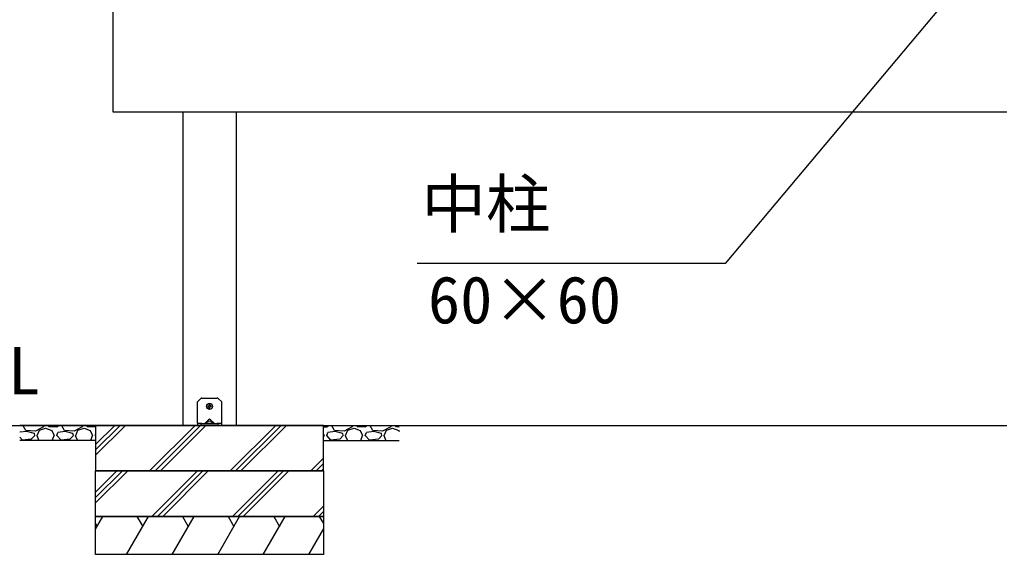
# Model space of a CAD drawing. Units: millimetres, scale not verified. Extents: x -4375 to 4375, y -6502 to 6475.
# Drawn here: x -2086 to -795, y 78 to 783 of the extents above; entities that cross this region are included whole.
import ezdxf
from ezdxf.enums import TextEntityAlignment as Align

# ---------------------------------------------------------------- set-up
doc = ezdxf.new("R2010")
doc.units = ezdxf.units.MM
doc.header["$LTSCALE"] = 30
for name, color, linetype in [('0-1_USER1', 3, 'Continuous'), ('0-2_YKK_13', 4, 'Continuous'), ('0-3_YKK_A1', 4, 'Continuous'), ('0-4_YKK_D', 6, 'Continuous')]:
    doc.layers.add(name, color=color, linetype=linetype)
doc.styles.add('ＭＳ ゴシック', font='')
doc.styles.get('ＭＳ ゴシック').set_extended_font_data('MS Gothic')

msp = doc.modelspace()

# ---------------------------------------------------------------- linework, layer by layer
at = {"layer": '0-2_YKK_13'}
for p, q in [((-1845.75, 284.2), (-1825.4, 284.2)), ((-1851.58, 279.2), (-1847.16, 283.61)), ((-1851.58, 251.2), (-1851.58, 279.2)), ((-1837.82, 273.7), (-1836.71, 273.72)), ((-1837.82, 272.7), (-1836.71, 272.68)), ((-1836.71, 273.72), (-1836.2, 273.82)), ((-1836.71, 272.68), (-1836.2, 272.58)), ((-1836.1, 274.34), (-1836.2, 273.82)), ((-1836.1, 272.06), (-1836.2, 272.58)), ((-1836.08, 275.44), (-1836.1, 274.34)), ((-1836.08, 270.96), (-1836.1, 272.06)), ((-1835.08, 275.44), (-1835.06, 274.34)), ((-1835.08, 270.96), (-1835.06, 272.06)), ((-1835.06, 274.34), (-1834.96, 273.82)), ((-1835.06, 272.06), (-1834.96, 272.58)), ((-1834.44, 273.72), (-1834.96, 273.82)), ((-1834.44, 272.68), (-1834.96, 272.58)), ((-1833.33, 273.7), (-1834.44, 273.72)), ((-1833.33, 272.7), (-1834.44, 272.68)), ((-1823.99, 283.61), (-1819.58, 279.2)), ((-1819.58, 251.2), (-1819.58, 279.2)), ((-1851.58, 251.2), (-1851.58, 250.7)), ((-1851.58, 250.7), (-1851.58, 248.2)), ((-1847.16, 250.7), (-1851.58, 250.7)), ((-1851.58, 248.2), (-1847.16, 248.2)), ((-1845.75, 250.7), (-1847.16, 250.7)), ((-1847.16, 250.7), (-1847.16, 248.2)), ((-1847.16, 248.2), (-1845.75, 248.2)), ((-1845.75, 250.7), (-1825.4, 250.7)), ((-1845.75, 248.2), (-1825.4, 248.2)), ((-1841.48, 251.2), (-1837.02, 255.66)), ((-1839.58, 251.62), (-1839.58, 251.2)), ((-1832.08, 250.7), (-1839.08, 250.7)), ((-1834.13, 255.66), (-1829.68, 251.2)), ((-1831.58, 251.62), (-1831.58, 251.2)), ((-1823.99, 250.7), (-1825.4, 250.7)), ((-1825.4, 248.2), (-1823.99, 248.2)), ((-1823.99, 248.2), (-1823.99, 250.7)), ((-1823.99, 248.2), (-1819.58, 248.2)), ((-1819.58, 250.7), (-1819.58, 251.2))]:
    msp.add_line(p, q, dxfattribs=at)
msp.add_lwpolyline([(-1819.58, 248.2), (-1819.58, 250.7), (-1823.99, 250.7)], dxfattribs=at)
msp.add_circle((-1835.58, 273.2), 4, dxfattribs=at)
for centre, radius, start, end in [((-1845.75, 282.2), 2, 90, 135), ((-1825.4, 282.2), 2, 45, 90), ((-1835.58, 273.2), 2.3, 167.44414, 192.55586), ((-1835.58, 273.2), 2.3, 77.44414, 102.55586), ((-1835.58, 273.2), 2.3, 347.44414, 12.55586), ((-1835.58, 273.2), 2.3, 257.44414, 282.55586), ((-1838.58, 251.62), 1, 126.03188, 180), ((-1839.08, 251.2), 0.5, 180, 270), ((-1835.58, 247.5), 6.1, 53.96812, 126.03188), ((-1832.08, 251.2), 0.5, 270, 0), ((-1832.58, 251.62), 1, 0, 53.96812)]:
    msp.add_arc(centre, radius, start, end, dxfattribs=at)
for centre, major_axis, ratio, start_param, end_param in [((-1840.98, 251.2), (-0.688, -0.425), 0.381966, 5.2659633, 6.8367597), ((-1835.58, 252.77), (0, -3.54), 0.707107, 2.5261129, 3.7570724), ((-1830.18, 251.2), (-0.688, 0.425), 0.381966, 2.5880183, 4.1588146)]:
    msp.add_ellipse(centre, major_axis=major_axis, ratio=ratio, start_param=start_param, end_param=end_param, dxfattribs=at)
at = {"layer": '0-3_YKK_A1'}
for p, q in [((-1963, 803.2), (-1963, 661.2)), ((-1870.58, 661.2), (-1870.58, 248.2)), ((-1870.58, 661.2), (-1870.58, 248.2)), ((-1800.58, 661.2), (-1800.58, 248.2)), ((-2186.58, 248.2), (1914, 248.2)), ((-1985.58, 248.2), (-2085.58, 248.2)), ((-2085.58, 247.67), (-2084.89, 248.2)), ((-2081, 247.63), (-2080.48, 248.2)), ((-2077.44, 241.53), (-2081, 247.63)), ((-2054.07, 246.1), (-2064.74, 240.52)), ((-2053.47, 248.2), (-2054.07, 246.1)), ((-2048.14, 248.2), (-2047.47, 246.61)), ((-2047.47, 246.61), (-2036.8, 246.1)), ((-2036.8, 246.1), (-2034.09, 248.2)), ((-2030.2, 247.63), (-2029.68, 248.2)), ((-2026.64, 241.53), (-2030.2, 247.63)), ((-2003.27, 246.1), (-2013.94, 240.52)), ((-2002.67, 248.2), (-2003.27, 246.1)), ((-1997.34, 248.2), (-1996.67, 246.61)), ((-1996.67, 246.61), (-1986, 246.1)), ((-1986, 246.1), (-1985.58, 246.43)), ((-1985.58, 223.16), (-1960.53, 248.2)), ((-1985.58, 216.08), (-1953.46, 248.2)), ((-1985.58, 209.01), (-1946.39, 248.2)), ((-1914.47, 188.2), (-1854.47, 248.2)), ((-1907.39, 188.2), (-1847.39, 248.2)), ((-1900.32, 188.2), (-1840.32, 248.2)), ((-1870.66, 248.2), (-1800.5, 248.2)), ((-1808.4, 188.2), (-1748.4, 248.2)), ((-1801.33, 188.2), (-1741.33, 248.2)), ((-1794.26, 188.2), (-1734.26, 248.2)), ((-1685.58, 248.2), (-1585.58, 248.2)), ((-1685.58, 246.31), (-1681.2, 246.1)), ((-1681.2, 246.1), (-1678.49, 248.2)), ((-1674.6, 247.63), (-1674.08, 248.2)), ((-1671.04, 241.53), (-1674.6, 247.63)), ((-1647.67, 246.1), (-1658.34, 240.52)), ((-1647.07, 248.2), (-1647.67, 246.1)), ((-1641.74, 248.2), (-1641.07, 246.61)), ((-1641.07, 246.61), (-1630.4, 246.1)), ((-1630.4, 246.1), (-1627.69, 248.2)), ((-1623.8, 247.63), (-1623.28, 248.2)), ((-1620.24, 241.53), (-1623.8, 247.63)), ((-1596.87, 246.1), (-1607.54, 240.52)), ((-1596.27, 248.2), (-1596.87, 246.1)), ((-1590.94, 248.2), (-1590.27, 246.61)), ((-1590.27, 246.61), (-1585.58, 246.39)), ((-2076.42, 240.01), (-2085.58, 239.04)), ((-2082.01, 228.83), (-2085.58, 232.72)), ((-2064.74, 240.52), (-2077.44, 241.53)), ((-2066.26, 237.47), (-2076.42, 240.01)), ((-2065.76, 234.93), (-2070.33, 229.85)), ((-2065.76, 234.93), (-2066.26, 237.47)), ((-2063.22, 234.93), (-2060.33, 228.2)), ((-2062.71, 234.93), (-2059.66, 242.04)), ((-2059.66, 242.04), (-2051.53, 244.58)), ((-2051.53, 244.58), (-2043.4, 241.53)), ((-2043.4, 241.53), (-2040.36, 234.93)), ((-2042.76, 228.2), (-2040.36, 234.93)), ((-2036.8, 234.93), (-2035.28, 238.99)), ((-2031.21, 228.83), (-2036.8, 234.93)), ((-2025.62, 240.01), (-2035.28, 238.99)), ((-2013.94, 240.52), (-2026.64, 241.53)), ((-2015.46, 237.47), (-2025.62, 240.01)), ((-2014.96, 234.93), (-2019.53, 229.85)), ((-2014.96, 234.93), (-2015.46, 237.47)), ((-2012.42, 234.93), (-2009.53, 228.2)), ((-2011.91, 234.93), (-2008.86, 242.04)), ((-2008.86, 242.04), (-2000.73, 244.58)), ((-2000.73, 244.58), (-1992.6, 241.53)), ((-1992.6, 241.53), (-1989.56, 234.93)), ((-1991.96, 228.2), (-1989.56, 234.93)), ((-1986, 234.93), (-1985.58, 236.06)), ((-1985.58, 234.47), (-1986, 234.93)), ((-1685.58, 236.71), (-1684.76, 234.93)), ((-1685.58, 232.63), (-1684.76, 234.93)), ((-1681.2, 234.93), (-1679.68, 238.99)), ((-1675.61, 228.83), (-1681.2, 234.93)), ((-1670.02, 240.01), (-1679.68, 238.99)), ((-1658.34, 240.52), (-1671.04, 241.53)), ((-1659.86, 237.47), (-1670.02, 240.01)), ((-1659.36, 234.93), (-1663.93, 229.85)), ((-1659.36, 234.93), (-1659.86, 237.47)), ((-1656.82, 234.93), (-1653.93, 228.2)), ((-1656.31, 234.93), (-1653.26, 242.04)), ((-1653.26, 242.04), (-1645.13, 244.58)), ((-1645.13, 244.58), (-1637, 241.53)), ((-1637, 241.53), (-1633.96, 234.93)), ((-1636.36, 228.2), (-1633.96, 234.93)), ((-1630.4, 234.93), (-1628.88, 238.99)), ((-1624.81, 228.83), (-1630.4, 234.93)), ((-1619.22, 240.01), (-1628.88, 238.99)), ((-1607.54, 240.52), (-1620.24, 241.53)), ((-1609.06, 237.47), (-1619.22, 240.01)), ((-1608.56, 234.93), (-1613.13, 229.85)), ((-1608.56, 234.93), (-1609.06, 237.47)), ((-1606.02, 234.93), (-1603.13, 228.2)), ((-1605.51, 234.93), (-1602.46, 242.04)), ((-1602.46, 242.04), (-1594.33, 244.58)), ((-1594.33, 244.58), (-1586.2, 241.53)), ((-1586.2, 241.53), (-1585.58, 240.17)), ((-1985.58, 228.2), (-2085.58, 228.2)), ((-2070.33, 229.85), (-2082.01, 228.83)), ((-2019.53, 229.85), (-2031.21, 228.83)), ((-1685.58, 228.2), (-1585.58, 228.2)), ((-1663.93, 229.85), (-1675.61, 228.83)), ((-1613.13, 229.85), (-1624.81, 228.83)), ((-1702.33, 188.2), (-1685.58, 204.96)), ((-1695.26, 188.2), (-1685.58, 197.89)), ((-1685.58, 188.2), (-1985.58, 188.2)), ((-1985.58, 160.09), (-1957.47, 188.2)), ((-1985.58, 153.02), (-1950.4, 188.2)), ((-1985.58, 145.95), (-1943.33, 188.2)), ((-1911.41, 128.2), (-1851.41, 188.2)), ((-1904.33, 128.2), (-1844.33, 188.2)), ((-1897.26, 128.2), (-1837.26, 188.2)), ((-1805.34, 128.2), (-1745.34, 188.2)), ((-1798.27, 128.2), (-1738.27, 188.2)), ((-1791.2, 128.2), (-1731.2, 188.2)), ((-1688.19, 188.2), (-1685.58, 190.82)), ((-1699.27, 128.2), (-1685.58, 141.9)), ((-1692.2, 128.2), (-1685.58, 134.83)), ((-1985.58, 111.66), (-1976.03, 128.2)), ((-1985.58, 118.37), (-1983.64, 115.02)), ((-1944.85, 78.2), (-1915.99, 128.2)), ((-1931.21, 128.2), (-1923.6, 115.02)), ((-1884.81, 78.2), (-1855.94, 128.2)), ((-1871.16, 128.2), (-1863.55, 115.02)), ((-1824.76, 78.2), (-1795.9, 128.2)), ((-1811.12, 128.2), (-1803.51, 115.02)), ((-1764.72, 78.2), (-1735.85, 128.2)), ((-1751.07, 128.2), (-1743.46, 115.02)), ((-1691.03, 128.2), (-1685.58, 118.76)), ((-1704.67, 78.2), (-1685.58, 111.28))]:
    msp.add_line(p, q, dxfattribs=at)
at = {"layer": '0-3_YKK_A1', "color": 7}
msp.add_line((-1963, 661.2), (1686, 661.2), dxfattribs=at)
at = {"layer": '0-3_YKK_A1'}
for points in [[(-1685.58, 248.2), (-1985.58, 248.2), (-1985.58, 188.2), (-1685.58, 188.2)], [(-1985.58, 128.2), (-1685.58, 128.2), (-1685.58, 78.2), (-1985.58, 78.2)]]:
    msp.add_lwpolyline(points, close=True, dxfattribs=at)
for points in [[(-1985.58, 188.2), (-1685.58, 188.2), (-1985.58, 188.2)], [(-1985.58, 188.2), (-1685.58, 188.2), (-1985.58, 188.2)], [(-1985.58, 188.2), (-1685.58, 188.2), (-1985.58, 188.2)], [(-1985.58, 188.2), (-1685.58, 188.2), (-1985.58, 188.2)], [(-1685.58, 188.2), (-1985.58, 188.2), (-1685.58, 188.2)], [(-1685.58, 188.2), (-1685.58, 128.2), (-1985.58, 128.2), (-1985.58, 188.2)]]:
    msp.add_lwpolyline(points, dxfattribs=at)
at = {"layer": '0-4_YKK_D'}
msp.add_lwpolyline([(-845.23, 832.15), (-1156.49, 461.2), (-1561.88, 461.2)], dxfattribs=at)

# ---------------------------------------------------------------- texts
at = {"layer": '0-1_USER1', "style": 'ＭＳ ゴシック'}
msp.add_text('G.L', height=62.32, dxfattribs=at).set_placement((-2185.73, 270.2), align=Align.BOTTOM_LEFT)
at = {"layer": '0-4_YKK_D', "style": 'ＭＳ ゴシック'}
for s, p in [('中柱', (-1556.49, 489.91)), ('60×60', (-1547.79, 363.81))]:
    msp.add_text(s, height=62.32, dxfattribs=at).set_placement(p, align=Align.BOTTOM_LEFT)

doc.saveas('drawing.dxf')
